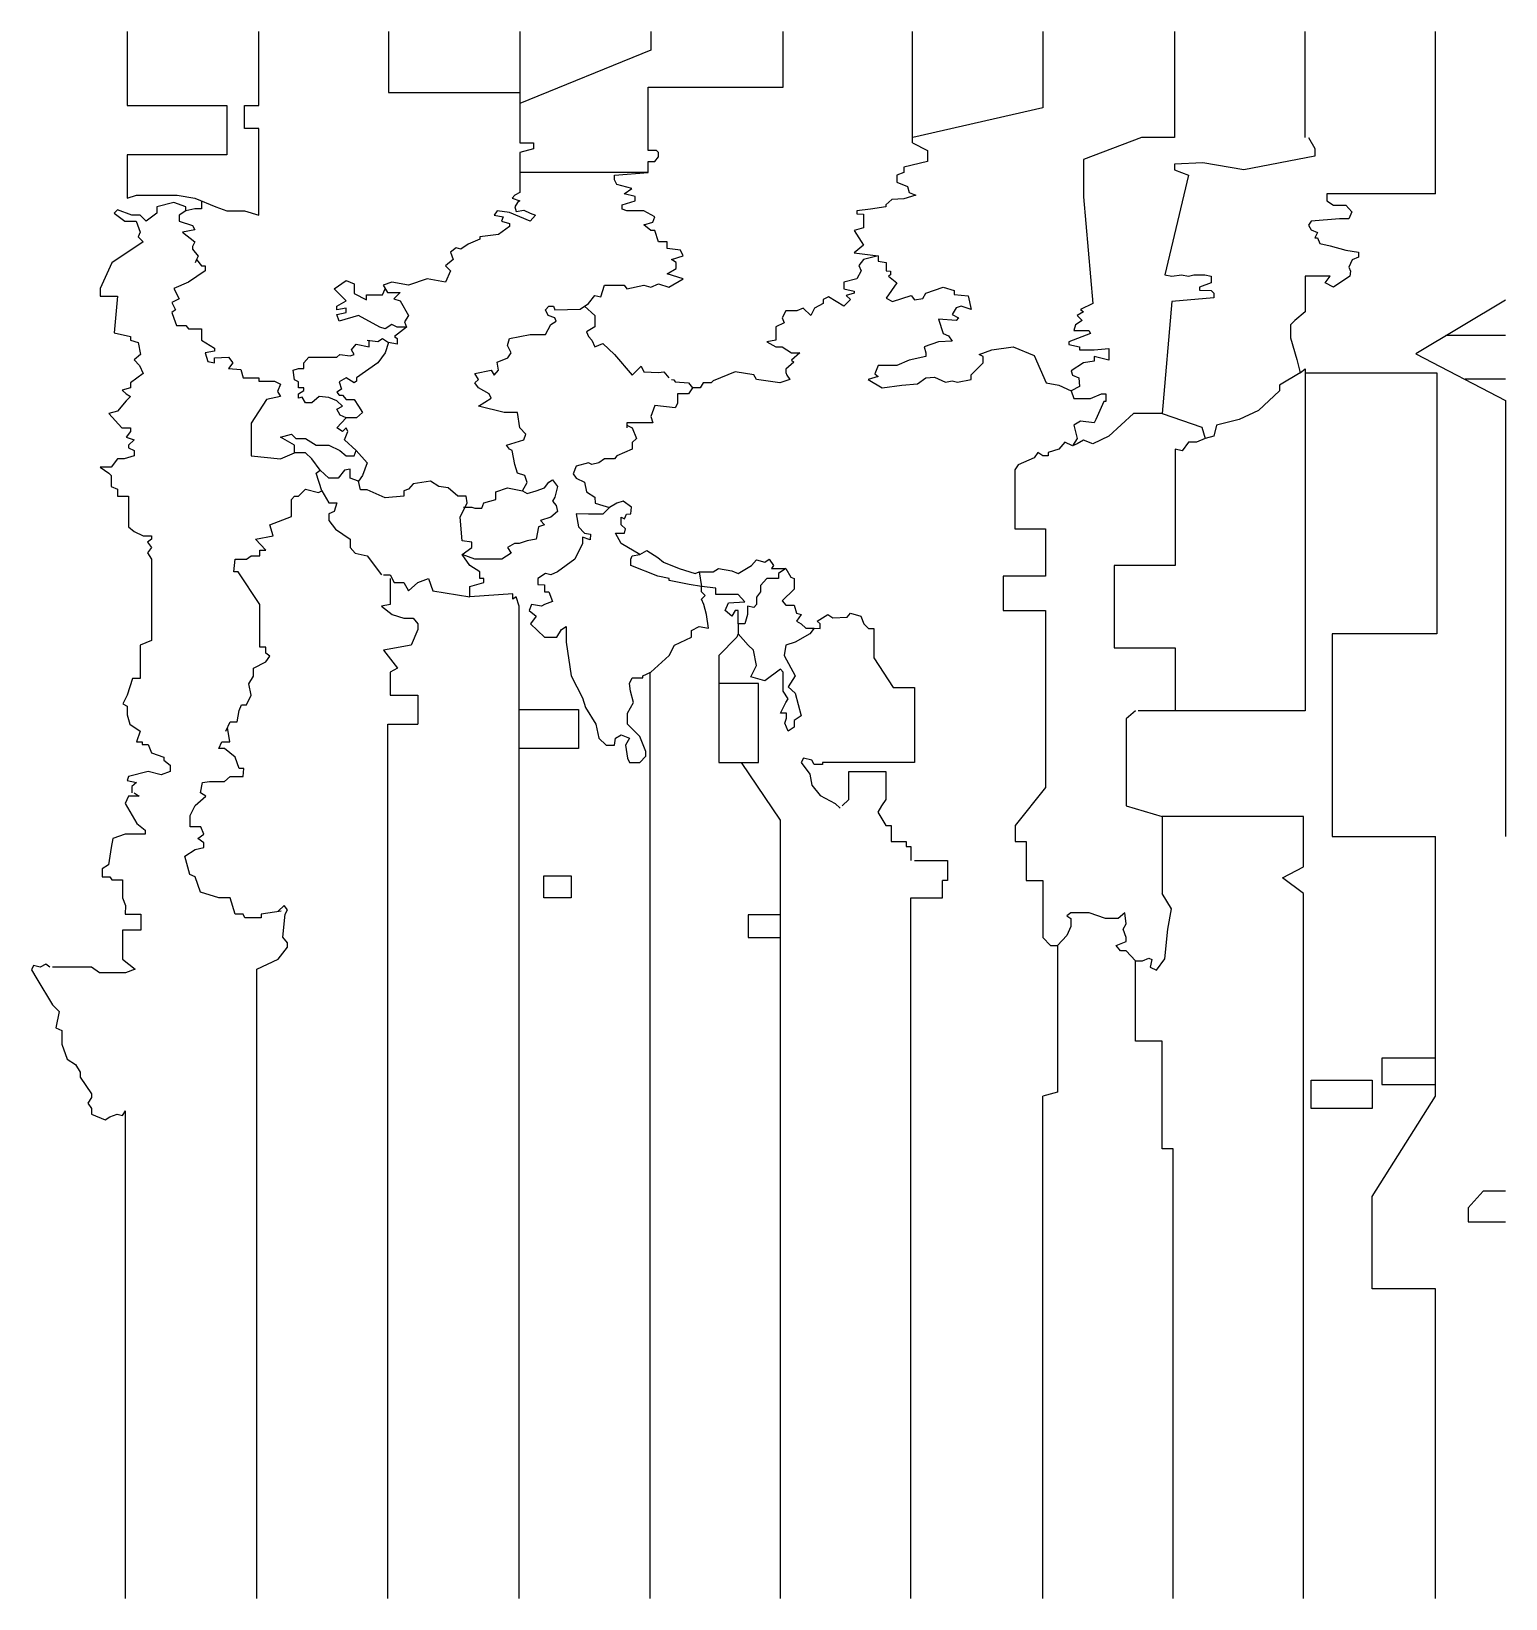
# Model space of a CAD drawing. Header units: metres. Extents: x 0 to 14290, y 0 to 7122.
# Drawn here: x 7592 to 14290, y 0 to 7122 of the extents above; entities that cross this region are included whole.
import ezdxf

# ---------------------------------------------------------------- set-up
doc = ezdxf.new("R2010")
doc.units = ezdxf.units.M

msp = doc.modelspace()

# ---------------------------------------------------------------- linework, layer by layer
at = {"layer": 'BLOCK_2'}
for p, q in [((8028, 7122), (8028, 6785)), ((8626, 6785), (8626, 7122)), ((9214, 7122), (9214, 6844)), ((9812, 7122), (9812, 6844)), ((10406, 7122), (10406, 7036)), ((11008, 6869), (11008, 7122)), ((11596, 6616), (11596, 7122)), ((12188, 7122), (12188, 6774)), ((12786, 7122), (12786, 6640)), ((13380, 6640), (13380, 7122)), ((13972, 6384), (13972, 7122)), ((10406, 7036), (9812, 6794)), ((9214, 6844), (9812, 6844)), ((9812, 6844), (9812, 6794)), ((10394.5, 6580), (10394.5, 6869)), ((10394.5, 6869), (11008, 6869)), ((8028, 6785), (8480, 6785)), ((8480, 6785), (8480, 6561.2)), ((8560, 6680.5), (8560, 6785)), ((8560, 6785), (8626, 6785)), ((9812, 6794), (9812, 6616)), ((12188, 6774), (11597, 6640)), ((8626, 6680.5), (8560, 6680.5)), ((8626, 6286), (8626, 6680.5)), ((12636, 6640), (12372, 6540)), ((12786, 6640), (12636, 6640)), ((13394, 6640), (13424, 6590)), ((8480, 6561.2), (8028, 6561.2)), ((8028, 6561.2), (8028, 6364)), ((9812, 6616), (9874, 6616)), ((9874, 6588), (9812, 6572)), ((9812, 6572), (9812, 6481)), ((9874, 6616), (9874, 6588)), ((10433, 6580), (10394.5, 6580)), ((10442, 6572), (10433, 6580)), ((10442, 6552), (10442, 6572)), ((11596, 6616), (11664, 6580)), ((11664, 6580), (11664, 6530)), ((13424, 6555), (13100, 6493.2)), ((13424, 6590), (13424, 6555)), ((10394.5, 6481), (10394.5, 6530)), ((10394.5, 6530), (10424, 6530)), ((10424, 6530), (10442, 6552)), ((11664, 6530), (11556, 6505.5)), ((11556, 6505.5), (11556, 6481)), ((12372, 6540), (12372, 6369.6)), ((12914, 6524.1), (12786, 6517.7)), ((12786, 6517.7), (12786, 6493.2)), ((12786, 6493.2), (12850, 6468)), ((13100, 6493.2), (12914, 6524.1)), ((10394.5, 6481), (9812, 6481)), ((9812, 6481), (9812, 6390)), ((10241, 6468), (10394.5, 6481)), ((10241, 6448), (10241, 6468)), ((10252, 6426), (10241, 6448)), ((10320, 6408), (10252, 6426)), ((11556, 6481), (11524, 6468)), ((11524, 6468), (11524, 6437)), ((11524, 6437), (11572, 6417)), ((11572, 6417), (11580, 6390)), ((12850, 6468), (12742, 6015.5)), ((8028, 6364), (8070, 6378)), ((8070, 6378), (8254, 6378)), ((8240, 6344), (8162, 6324)), ((8294, 6324), (8240, 6344)), ((8254, 6378), (8334, 6364)), ((8334, 6364), (8430, 6324)), ((8364.5, 6351.3), (8364.5, 6315)), ((9788, 6378), (9776, 6364)), ((9776, 6364), (9812, 6351.3)), ((9812, 6390), (9788, 6378)), ((9800, 6344), (9788, 6324)), ((9812, 6351.3), (9800, 6344)), ((10276, 6334), (10336, 6351.3)), ((10286, 6384), (10320, 6408)), ((10336, 6371), (10286, 6384)), ((10336, 6351.3), (10336, 6371)), ((11502, 6357.6), (11474, 6334)), ((11556, 6361.1), (11502, 6357.6)), ((11610, 6378), (11556, 6361.1)), ((11580, 6390), (11610, 6378)), ((12372, 6369.6), (12414, 5885.5)), ((13972, 6384), (13478, 6384)), ((13478, 6384), (13478, 6352)), ((13478, 6352), (13508, 6332)), ((7984, 6310.5), (7968, 6296)), ((7968, 6296), (8016.5, 6260)), ((8049, 6286), (7984, 6310.5)), ((8086, 6286), (8049, 6286)), ((8114, 6260), (8086, 6286)), ((8162, 6296), (8114, 6260)), ((8162, 6324), (8162, 6296)), ((8294, 6306), (8264, 6286)), ((8264, 6286), (8264, 6260)), ((8294, 6306), (8294, 6324)), ((8334, 6315), (8294, 6306)), ((8364.5, 6315), (8334, 6315)), ((8430, 6324), (8480, 6306)), ((8480, 6306), (8560, 6306)), ((8560, 6306), (8626, 6286)), ((9708, 6306.6), (9694, 6286)), ((9694, 6286), (9736, 6279.1)), ((9764, 6298.2), (9708, 6306.6)), ((9736, 6279.1), (9728, 6260)), ((9858, 6260), (9764, 6298.2)), ((9788, 6324), (9794, 6303.2)), ((9794, 6303.2), (9830, 6310)), ((9830, 6310), (9858, 6296)), ((9858, 6296), (9882, 6286)), ((9882, 6286), (9858, 6260)), ((10276, 6313.6), (10276, 6334)), ((10298, 6306.6), (10276, 6313.6)), ((10374, 6306.6), (10298, 6306.6)), ((10424, 6279.1), (10374, 6306.6)), ((10415, 6254.7), (10424, 6279.1)), ((11404, 6313.6), (11342, 6306.6)), ((11342, 6306.6), (11342, 6292.9)), ((11342, 6292.9), (11373, 6291)), ((11373, 6291), (11373, 6229.6)), ((11474, 6324), (11404, 6313.6)), ((11474, 6334), (11474, 6324)), ((13536, 6270), (13406, 6260)), ((13508, 6332), (13564, 6332)), ((13578, 6270), (13536, 6270)), ((13564, 6332), (13592, 6302)), ((13592, 6302), (13578, 6270)), ((8016.5, 6260), (8067.5, 6260)), ((8067.5, 6260), (8086, 6210)), ((8086, 6210), (8076.8, 6188)), ((8264, 6260), (8324, 6239)), ((8334, 6220), (8279, 6210)), ((8279, 6210), (8334, 6166)), ((8324, 6239), (8334, 6220)), ((9715, 6199), (9630, 6188)), ((9764, 6235), (9715, 6199)), ((9728, 6260), (9764, 6249.5)), ((9764, 6249.5), (9764, 6235)), ((10374, 6242.2), (10415, 6254.7)), ((10406, 6217), (10374, 6242.2)), ((10424, 6217), (10406, 6217)), ((10442, 6166), (10424, 6217)), ((11373, 6229.6), (11330, 6217)), ((11330, 6217), (11373, 6150.5)), ((13406, 6260), (13394, 6241.7)), ((13394, 6241.7), (13406, 6220)), ((13406, 6220), (13436, 6208)), ((13436, 6208), (13424, 6184)), ((8100, 6166), (7958, 6070)), ((8076.8, 6188), (8100, 6166)), ((8334, 6166), (8324, 6144)), ((8324, 6144), (8324, 6132)), ((8324, 6132), (8349.3, 6100)), ((9522, 6138), (9496, 6118)), ((9544, 6132), (9522, 6138)), ((9576, 6155), (9544, 6132)), ((9630, 6177), (9576, 6155)), ((9630, 6188), (9630, 6177)), ((10480, 6166), (10442, 6166)), ((10480, 6135), (10480, 6166)), ((10542, 6128), (10480, 6135)), ((10554, 6101.5), (10542, 6128)), ((11373, 6150.5), (11330, 6114.8)), ((13424, 6184), (13436, 6184)), ((13436, 6184), (13446, 6158)), ((13446, 6158), (13493, 6148)), ((13493, 6148), (13564, 6127.5)), ((13564, 6127.5), (13622, 6118)), ((7958, 6070), (7904, 5954)), ((8343, 6085), (8336.6, 6070)), ((8349.3, 6100), (8343, 6085)), ((8343, 6085), (8364.5, 6057)), ((8364.5, 6057), (8382, 6057)), ((8382, 6057), (8382, 6033)), ((9509, 6085), (9474, 6057)), ((9474, 6057), (9496, 6033)), ((9496, 6118), (9509, 6085)), ((10500.5, 6085), (10554, 6101.5)), ((10521, 6071), (10500.5, 6085)), ((10521, 6045), (10521, 6071)), ((11330, 6114.8), (11439, 6101.5)), ((11373, 6085), (11351.5, 6058)), ((11351.5, 6058), (11362.3, 6033)), ((11439, 6101.5), (11373, 6085)), ((11439, 6101.5), (11439, 6078)), ((11439, 6078), (11476, 6071)), ((11476, 6071), (11476, 6033)), ((13593, 6084), (13578, 6050)), ((13622, 6096), (13593, 6084)), ((13622, 6118), (13622, 6096)), ((8382, 6033), (8306.5, 5982)), ((8968, 5952), (9022, 5990)), ((9022, 5990), (9058, 5975)), ((9390, 5998), (9306, 5968)), ((9474, 5982), (9390, 5998)), ((9496, 6033), (9474, 5982)), ((10480, 6020), (10521, 6045)), ((10554, 5998), (10480, 6020)), ((10488, 5960.2), (10554, 5998)), ((11342, 5998), (11284, 5982)), ((11362.3, 6033), (11342, 5998)), ((11476, 6033), (11496, 6032.5)), ((11496, 6015.5), (11486, 6009)), ((11486, 6009), (11524, 5979.1)), ((11496, 6032.5), (11496, 6015.5)), ((12742, 6015.5), (12774, 6009)), ((12774, 6009), (12818, 6015.5)), ((12818, 6015.5), (12850, 6009)), ((12850, 6009), (12874, 6015.5)), ((12874, 6015.5), (12924, 6015.5)), ((12924, 6015.5), (12952, 6009)), ((12952, 6009), (12952, 5979.1)), ((13493, 6009), (13380, 6009)), ((13380, 6009), (13380, 5847.8)), ((13469.5, 5979.1), (13493, 6009)), ((13581.8, 6009), (13508, 5960.2)), ((13578, 6050), (13585.5, 6032)), ((13585.5, 6032), (13581.8, 6009)), ((7904, 5954), (7904, 5918)), ((7904, 5918), (7984, 5918)), ((7984, 5918), (7968, 5752)), ((8306.5, 5982), (8240, 5954)), ((8240, 5954), (8264, 5906)), ((9022, 5898), (8968, 5952)), ((9058, 5975), (9058, 5930)), ((9058, 5930), (9114, 5902)), ((9114, 5902), (9114, 5925)), ((9114, 5925), (9188, 5925)), ((9188, 5925), (9200, 5952)), ((9230, 5982), (9190, 5968)), ((9190, 5968), (9210, 5936)), ((9210, 5936), (9268, 5936)), ((9306, 5968), (9230, 5982)), ((9268, 5936), (9239, 5906)), ((10124, 5885.5), (10152, 5921)), ((10152, 5921), (10180, 5916)), ((10180, 5916), (10196, 5968)), ((10196, 5968), (10286, 5968)), ((10286, 5968), (10298, 5952.5)), ((10298, 5952.5), (10374, 5968)), ((10374, 5968), (10406, 5960.2)), ((10406, 5960.2), (10442, 5975)), ((10442, 5975), (10488, 5960.2)), ((11214, 5916), (11190, 5903.2)), ((11284, 5873), (11214, 5916)), ((11284, 5982), (11284, 5952.5)), ((11284, 5952.5), (11330, 5942)), ((11330, 5932), (11294, 5921)), ((11294, 5921), (11313, 5903.2)), ((11330, 5942), (11330, 5932)), ((11524, 5979.1), (11476, 5909.6)), ((11505, 5894.4), (11590, 5921)), ((11590, 5921), (11604, 5902)), ((11642, 5907.7), (11656, 5932)), ((11656, 5932), (11734, 5960.2)), ((11734, 5960.2), (11784, 5944.4)), ((11784, 5944.4), (11784, 5926.5)), ((11784, 5926.5), (11848, 5919.8)), ((11848, 5919.8), (11862, 5858.2)), ((12964, 5911.5), (12774, 5894.4)), ((12952, 5979.1), (12899, 5960.2)), ((12899, 5960.2), (12899, 5946.1)), ((12899, 5946.1), (12952, 5944.4)), ((12952, 5944.4), (12964, 5932)), ((12964, 5932), (12964, 5911.5)), ((13508, 5960.2), (13469.5, 5979.1)), ((8264, 5906), (8230, 5890)), ((8230, 5890), (8247, 5856)), ((8247, 5856), (8230, 5844)), ((8230, 5844), (8240, 5818)), ((8980, 5873), (9022, 5898)), ((8980, 5856), (8980, 5873)), ((9022, 5864.5), (8980, 5856)), ((8980, 5835), (9022, 5844)), ((9022, 5844), (9022, 5864.5)), ((9239, 5906), (9268, 5898)), ((9268, 5898), (9306, 5831)), ((9928.3, 5856), (9943, 5873)), ((9939.9, 5831), (9928.3, 5856)), ((9943, 5873), (9964, 5873)), ((9964, 5873), (9971, 5856)), ((9971, 5856), (10086, 5860.2)), ((10086, 5860.2), (10124, 5885.5)), ((10105.2, 5873), (10152, 5831)), ((11020, 5852), (11003.5, 5819.7)), ((11070, 5852), (11020, 5852)), ((11098, 5864.5), (11070, 5852)), ((11134, 5831), (11098, 5864.5)), ((11150, 5864.5), (11134, 5831)), ((11190, 5885.5), (11150, 5864.5)), ((11190, 5903.2), (11190, 5885.5)), ((11313, 5903.2), (11284, 5873)), ((11476, 5909.6), (11505, 5894.4)), ((11604, 5902), (11642, 5907.7)), ((11794, 5865.6), (11776, 5835.8)), ((11816, 5873), (11794, 5865.6)), ((11862, 5858.2), (11816, 5873)), ((12372, 5847.8), (12343.5, 5831)), ((12414, 5885.5), (12359, 5858.2)), ((12359, 5858.2), (12372, 5847.8)), ((12774, 5894.4), (12730, 5386)), ((13380, 5847.8), (13332, 5808.4)), ((14290.2, 5900.4), (13882, 5656)), ((8240, 5818), (8252, 5786)), ((8252, 5786), (8294, 5786)), ((8294, 5786), (8306.5, 5769.5)), ((8306.5, 5769.5), (8364.5, 5769.5)), ((8364.5, 5769.5), (8364.5, 5718)), ((8990, 5804.4), (8980, 5835)), ((9078, 5831), (8990, 5804.4)), ((9176, 5777.7), (9078, 5831)), ((9200, 5769.5), (9176, 5777.7)), ((9230, 5789.9), (9200, 5769.5)), ((9253.5, 5777.7), (9230, 5789.9)), ((9296.5, 5777.7), (9241.8, 5735)), ((9296.5, 5777.7), (9253.5, 5777.7)), ((9306, 5831), (9287, 5802)), ((9287, 5802), (9296.5, 5777.7)), ((9928.3, 5743.7), (9951.5, 5789.9)), ((9971, 5819.7), (9939.9, 5831)), ((9951.5, 5789.9), (9976.5, 5804.4)), ((9976.5, 5804.4), (9971, 5819.7)), ((10152, 5779.7), (10114, 5756.4)), ((10152, 5831), (10152, 5779.7)), ((11011.8, 5797.1), (10974, 5779.7)), ((10974, 5779.7), (10974, 5718)), ((11003.5, 5819.7), (11011.8, 5797.1)), ((11794, 5808.4), (11714, 5814)), ((11714, 5814), (11734, 5748.8)), ((11776, 5835.8), (11805, 5819.7)), ((11805, 5819.7), (11794, 5808.4)), ((12335.8, 5788.4), (12328, 5762)), ((12365.5, 5808.4), (12335.8, 5788.4)), ((12343.5, 5831), (12365.5, 5808.4)), ((13332, 5808.4), (13312, 5788.4)), ((13312, 5788.4), (13312, 5729.6)), ((7968, 5752), (8042, 5735)), ((8042, 5735), (8042, 5718)), ((8042, 5718), (8076.8, 5708)), ((8076.8, 5708), (8088.4, 5653)), ((8364.5, 5718), (8424, 5683)), ((9046, 5675.5), (9068, 5700.5)), ((9068, 5700.5), (9127, 5688)), ((9118, 5718), (9166, 5713)), ((9127, 5688), (9127, 5718)), ((9166, 5713), (9188, 5726.5)), ((9188, 5726.5), (9215, 5708)), ((9215, 5708), (9200, 5661.5)), ((9253.5, 5700.5), (9215, 5708)), ((9241.8, 5735), (9253.5, 5726.5)), ((9253.5, 5726.5), (9253.5, 5700.5)), ((9756, 5694.2), (9764.3, 5726.5)), ((9764.3, 5726.5), (9858, 5743.7)), ((9858, 5743.7), (9928.3, 5743.7)), ((10114, 5756.4), (10124, 5735)), ((10124, 5735), (10138, 5718)), ((10138, 5718), (10152, 5688)), ((10152, 5688), (10188, 5704.2)), ((10188, 5704.2), (10241, 5653)), ((10974, 5718), (10934, 5710.4)), ((10934, 5710.4), (10974, 5688)), ((11714, 5710.4), (11649, 5688)), ((11776, 5714.2), (11714, 5710.4)), ((11734, 5748.8), (11759, 5738)), ((11759, 5738), (11776, 5714.2)), ((12404, 5748.8), (12305, 5710.4)), ((12305, 5710.4), (12305, 5699.2)), ((12305, 5699.2), (12354.5, 5688)), ((12328, 5762), (12397, 5762)), ((12397, 5762), (12404, 5748.8)), ((13312, 5729.6), (13342, 5630.3)), ((14290.2, 5740), (14019.1, 5740)), ((8088.4, 5653), (8059.4, 5628.8)), ((8059.4, 5628.8), (8082.6, 5603.4)), ((8424, 5668), (8382, 5661.5)), ((8382, 5661.5), (8394.3, 5621)), ((8424, 5683), (8424, 5668)), ((8424, 5638), (8488, 5641.2)), ((8424, 5616.4), (8424, 5638)), ((8488, 5641.2), (8508, 5616.4)), ((8830, 5616.1), (8852.5, 5641.2)), ((8852.5, 5641.2), (8980, 5641.2)), ((8980, 5641.2), (8993, 5653)), ((8993, 5653), (9040, 5647.1)), ((9040, 5647.1), (9058, 5653)), ((9058, 5653), (9046, 5675.5)), ((9200, 5661.5), (9166, 5616.1)), ((9708, 5618.7), (9757, 5638)), ((9771.5, 5661.5), (9756, 5694.2)), ((9757, 5638), (9771.5, 5661.5)), ((10241, 5653), (10322, 5560.3)), ((10974, 5688), (11003.5, 5688)), ((11003.5, 5688), (11045, 5661.5)), ((11045, 5661.5), (11084, 5661.5)), ((11084, 5661.5), (11045, 5628.3)), ((11045, 5628.3), (11056, 5618.7)), ((11580, 5628.3), (11524, 5603.1)), ((11656, 5644.9), (11580, 5628.3)), ((11649, 5688), (11656, 5661.5)), ((11656, 5661.5), (11656, 5644.9)), ((11898, 5653.2), (11956, 5674.7)), ((11916, 5644.9), (11898, 5653.2)), ((11916, 5615.7), (11916, 5644.9)), ((11956, 5674.7), (12052, 5688)), ((12052, 5688), (12148, 5649.1)), ((12148, 5649.1), (12202, 5525.5)), ((12354.5, 5688), (12354.5, 5674.7)), ((12354.5, 5674.7), (12420, 5674.7)), ((12420, 5674.7), (12488, 5681.4)), ((12488, 5628.3), (12420, 5644.9)), ((12420, 5644.9), (12420, 5623.5)), ((12488, 5681.4), (12488, 5628.3)), ((13342, 5630.3), (13356, 5569.7)), ((13882, 5656), (14290.2, 5443.8)), ((8100, 5567), (8042, 5525.5)), ((8082.6, 5603.4), (8100, 5567)), ((8394.3, 5621), (8424, 5616.4)), ((8508, 5616.4), (8488, 5590.4)), ((8488, 5590.4), (8544, 5586)), ((8544, 5586), (8554, 5548)), ((8781, 5582.1), (8806, 5590.4)), ((8788, 5538.6), (8781, 5582.1)), ((8806, 5590.4), (8830, 5590.4)), ((8830, 5590.4), (8830, 5616.1)), ((9166, 5616.1), (9070, 5548)), ((9607, 5567), (9681.3, 5582.1)), ((9623, 5540.5), (9607, 5567)), ((9681.3, 5582.1), (9694, 5560.3)), ((9694, 5560.3), (9715, 5582.1)), ((9715, 5582.1), (9708, 5618.7)), ((10322, 5560.3), (10362, 5600.4)), ((10362, 5600.4), (10374, 5574.5)), ((10374, 5574.5), (10442, 5571.2)), ((10442, 5571.2), (10465, 5574.5)), ((10465, 5574.5), (10488, 5548)), ((10789, 5574.5), (10690, 5533.9)), ((10875, 5561.3), (10789, 5574.5)), ((10886, 5540.5), (10875, 5561.3)), ((11056, 5618.7), (11020, 5587.4)), ((11020, 5587.4), (11020, 5571.2)), ((11020, 5571.2), (11024.3, 5560.3)), ((11024.3, 5560.3), (11038, 5539.6)), ((11439, 5603.1), (11424, 5565.8)), ((11424, 5565.8), (11439, 5554.2)), ((11524, 5603.1), (11439, 5603.1)), ((11862, 5561.3), (11916, 5615.7)), ((11862, 5540.5), (11862, 5561.3)), ((12372, 5615.7), (12316, 5579.3)), ((12316, 5579.3), (12322, 5560)), ((12322, 5560), (12350.6, 5548)), ((12420, 5623.5), (12372, 5615.7)), ((13356, 5569.7), (13262, 5513.8)), ((13356, 5569.7), (13380, 5588.5)), ((13380, 5588.5), (13380, 5569.7)), ((13380, 5569.7), (13978, 5569.7)), ((13380, 5569.7), (13380, 4034)), ((13978, 5569.7), (13978, 4384)), ((8042, 5502), (8005, 5491)), ((8005, 5491), (8023.5, 5474.2)), ((8042, 5525.5), (8042, 5502)), ((8554, 5548), (8626, 5548)), ((8626, 5548), (8626, 5533)), ((8626, 5533), (8696, 5533)), ((8696, 5533), (8724, 5518)), ((8724, 5518), (8710, 5486)), ((8710, 5486), (8724, 5462.4)), ((8806, 5529.3), (8788, 5538.6)), ((8806, 5502), (8806, 5529.3)), ((8830, 5502), (8806, 5502)), ((8806, 5475.4), (8830, 5489.5)), ((8830, 5489.5), (8830, 5502)), ((9001, 5496.5), (8980, 5482.6)), ((9022, 5548), (8990, 5529.3)), ((8990, 5529.3), (9001, 5496.5)), ((9058, 5525.5), (9022, 5548)), ((9070, 5533), (9058, 5525.5)), ((9070, 5548), (9070, 5533)), ((9607, 5525.5), (9623, 5540.5)), ((9623, 5502), (9607, 5525.5)), ((9672.5, 5475.4), (9623, 5502)), ((10500.5, 5540.5), (10510.8, 5538.6)), ((10510.8, 5538.6), (10517, 5529.3)), ((10517, 5529.3), (10578, 5525.5)), ((10578, 5525.5), (10596, 5502)), ((10596, 5502), (10578, 5475.4)), ((10631, 5502), (10596, 5502)), ((10644, 5525.5), (10631, 5502)), ((10680, 5525.5), (10644, 5525.5)), ((10690, 5533.9), (10680, 5525.5)), ((10992.9, 5525.5), (10886, 5540.5)), ((11038, 5539.6), (10992.9, 5525.5)), ((11439, 5554.2), (11394, 5539.6)), ((11394, 5539.6), (11457.5, 5502)), ((11457.5, 5502), (11547.5, 5513.8)), ((11547.5, 5513.8), (11618, 5520.8)), ((11618, 5520.8), (11656, 5548)), ((11656, 5548), (11695, 5550)), ((11695, 5550), (11745, 5527.4)), ((11745, 5527.4), (11776, 5534.4)), ((11776, 5534.4), (11799.5, 5527.4)), ((11799.5, 5527.4), (11862, 5540.5)), ((12202, 5525.5), (12260, 5513.8)), ((12260, 5513.8), (12316, 5488.7)), ((12354.5, 5507.9), (12316, 5488.7)), ((12316, 5488.7), (12328, 5453)), ((12350.6, 5548), (12354.5, 5507.9)), ((13262, 5488.7), (13168, 5398.9)), ((13262, 5513.8), (13262, 5488.7)), ((14290.2, 5541.7), (14106, 5541.7)), ((8023.5, 5442.4), (7984, 5395.4)), ((8023.5, 5474.2), (8042, 5462.4)), ((8042, 5462.4), (8023.5, 5442.4)), ((8661, 5448.8), (8590, 5342)), ((8724, 5462.4), (8661, 5448.8)), ((8806, 5455.6), (8806, 5475.4)), ((8822, 5460.4), (8806, 5455.6)), ((8838, 5433.8), (8822, 5460.4)), ((8867, 5433.8), (8838, 5433.8)), ((8899, 5462.4), (8867, 5433.8)), ((8944, 5458.5), (8899, 5462.4)), ((8980, 5442.4), (8944, 5458.5)), ((8980, 5482.6), (8990, 5468.3)), ((9006, 5418.9), (8980, 5442.4)), ((8980, 5404.5), (9006, 5418.9)), ((8990, 5468.3), (9006, 5468.3)), ((9006, 5468.3), (9022, 5448.8)), ((9022, 5448.8), (9058, 5448.8)), ((9058, 5448.8), (9078, 5418.9)), ((9078, 5418.9), (9096, 5390.2)), ((9623, 5418.9), (9681.3, 5455.6)), ((9739.5, 5390.2), (9623, 5418.9)), ((9681.3, 5455.6), (9672.5, 5475.4)), ((10424, 5421.2), (10406, 5372)), ((10517, 5411.7), (10424, 5421.2)), ((10527.3, 5430.6), (10517, 5411.7)), ((10578, 5475.4), (10527.3, 5475.4)), ((10527.3, 5475.4), (10527.3, 5430.6)), ((12328, 5453), (12390, 5453)), ((12390, 5453), (12404, 5453)), ((12404, 5453), (12454, 5475.4)), ((12464, 5440), (12429, 5357.8)), ((12454, 5475.4), (12474, 5475.4)), ((12474, 5440), (12464, 5440)), ((12474, 5475.4), (12474, 5440)), ((14290.2, 5443.8), (14290.2, 3464)), ((7984, 5395.4), (7944, 5385)), ((7944, 5385), (8003.8, 5321)), ((8590, 5342), (8590, 5193)), ((8995.5, 5378.1), (8980, 5404.5)), ((8980, 5321), (9022, 5366)), ((9022, 5366), (8995.5, 5378.1)), ((9070, 5366), (9022, 5366)), ((9096, 5390.2), (9070, 5366)), ((9800, 5390.2), (9739.5, 5390.2)), ((9812, 5321), (9800, 5390.2)), ((10362, 5343.5), (10298, 5343.5)), ((10298, 5343.5), (10298, 5332.2)), ((10415, 5343.5), (10362, 5343.5)), ((10406, 5372), (10415, 5343.5)), ((12359, 5350.6), (12328, 5332.2)), ((12420, 5343.5), (12359, 5350.6)), ((12429, 5357.8), (12420, 5343.5)), ((12600, 5386), (12488, 5282)), ((12730, 5386), (12600, 5386)), ((12730, 5386), (12910, 5324)), ((13080, 5357.8), (12976, 5332.2)), ((13168, 5398.9), (13080, 5357.8)), ((8003.8, 5321), (8042, 5321)), ((8042, 5304), (8023.5, 5278)), ((8023.5, 5278), (8059.4, 5266)), ((8042, 5321), (8042, 5304)), ((8724, 5278), (8774, 5291)), ((8788, 5242), (8724, 5278)), ((8774, 5291), (8793.5, 5272)), ((8793.5, 5272), (8838, 5272)), ((8838, 5272), (8886, 5242)), ((9006, 5304), (8980, 5321)), ((9022, 5321), (9006, 5304)), ((9014, 5266), (9030, 5304)), ((9030, 5304), (9022, 5321)), ((9839, 5291), (9812, 5321)), ((9830, 5266), (9839, 5291)), ((10298, 5332.2), (10322, 5321)), ((10298, 5332.2), (10298, 5321)), ((10322, 5321), (10342, 5272)), ((10342, 5272), (10322, 5254)), ((12343.5, 5272), (12322, 5239)), ((12328, 5332.2), (12343.5, 5272)), ((12488, 5282), (12414, 5247.2)), ((12925.5, 5272), (12886, 5255.9)), ((12910, 5324), (12925.5, 5272)), ((12964, 5282), (12925.5, 5272)), ((12976, 5332.2), (12964, 5282)), ((8059.4, 5266), (8032.8, 5242)), ((8032.8, 5242), (8032.8, 5230)), ((8032.8, 5230), (8059.4, 5218)), ((8059.4, 5218), (8059.4, 5193)), ((8724, 5180), (8788, 5206)), ((8788, 5206), (8788, 5242)), ((8838, 5206), (8788, 5206)), ((8867, 5180), (8838, 5206)), ((8886, 5242), (8944, 5242)), ((8944, 5242), (8993, 5218)), ((8993, 5218), (9022, 5193)), ((9068, 5218), (9014, 5266)), ((9058, 5193), (9068, 5218)), ((9068, 5218), (9118, 5161)), ((9750.3, 5242), (9830, 5266)), ((9763.8, 5224), (9750.3, 5242)), ((9776, 5218), (9763.8, 5224)), ((9788, 5154), (9776, 5218)), ((10322, 5224), (10252, 5193)), ((10322, 5254), (10322, 5224)), ((12164, 5208.5), (12148, 5184)), ((12188, 5193), (12164, 5208.5)), ((12260, 5224), (12212, 5208.5)), ((12212, 5208.5), (12212, 5193)), ((12288, 5255.5), (12260, 5224)), ((12322, 5239), (12288, 5255.5)), ((12344, 5247.2), (12322, 5239)), ((12372, 5264.6), (12344, 5247.2)), ((12414, 5247.2), (12372, 5264.6)), ((12820, 5216.2), (12788, 5224)), ((12788, 5224), (12788, 4694)), ((12850, 5255.5), (12820, 5216.2)), ((12886, 5255.9), (12850, 5255.5)), ((7954, 5142), (7904, 5142)), ((7904, 5142), (7944, 5114)), ((7984, 5180), (7954, 5142)), ((8014.3, 5180), (7984, 5180)), ((8059.4, 5193), (8014.3, 5180)), ((8590, 5193), (8724, 5180)), ((8904, 5128), (8867, 5180)), ((8886, 5114), (8904, 5128)), ((8944, 5091), (8904, 5128)), ((9014, 5128), (8986.5, 5091)), ((9041, 5132.5), (9014, 5128)), ((9022, 5193), (9058, 5193)), ((9040, 5091), (9041, 5132.5)), ((9118, 5161), (9096, 5104)), ((9800, 5114), (9788, 5154)), ((10068, 5146), (10054, 5111.7)), ((10124, 5161), (10068, 5146)), ((10138, 5154), (10124, 5161)), ((10170, 5161), (10138, 5154)), ((10196, 5180), (10170, 5161)), ((10241, 5180), (10196, 5180)), ((10252, 5193), (10241, 5180)), ((12076, 5152), (12060, 5130)), ((12060, 5130), (12060, 4861)), ((12148, 5184), (12076, 5152)), ((12212, 5193), (12188, 5193)), ((7944, 5114), (7954, 5104)), ((7954, 5104), (7954, 5078)), ((7954, 5078), (7954, 5053)), ((8912, 5034), (8886, 5114)), ((8986.5, 5091), (8944, 5091)), ((9078, 5078), (9040, 5091)), ((9096, 5104), (9078, 5078)), ((9087, 5038), (9078, 5078)), ((9327, 5065.5), (9306, 5042)), ((9406, 5078), (9327, 5065.5)), ((9444, 5053), (9406, 5078)), ((9834, 5104), (9800, 5114)), ((9824, 5034), (9844, 5071.7)), ((9844, 5071.7), (9834, 5104)), ((9924, 5047.5), (9943, 5074)), ((9943, 5074), (9960, 5084.5)), ((9960, 5084.5), (9982, 5053.7)), ((10054, 5111.7), (10068, 5091)), ((10068, 5091), (10105.2, 5074)), ((10105.2, 5074), (10114, 5030)), ((7954, 5053), (7984, 5042)), ((7984, 5042), (7984, 5010)), ((7984, 5010), (8022.9, 5010)), ((8022.9, 5010), (8032.8, 5010)), ((8032.8, 5010), (8032.8, 4870)), ((8774, 4994), (8788, 5010)), ((8774, 4918), (8774, 4994)), ((8788, 5010), (8806, 5010)), ((8806, 5010), (8838, 5042)), ((8838, 5042), (8896, 5026)), ((8896, 5026), (8912, 5034)), ((8912, 5034), (8944, 4980)), ((9118, 5038), (9087, 5038)), ((9200, 5002), (9118, 5038)), ((9284, 5010), (9200, 5002)), ((9306, 5042), (9284, 5034)), ((9284, 5034), (9284, 5010)), ((9486, 5047.5), (9444, 5053)), ((9530, 5010), (9486, 5047.5)), ((9567, 5010), (9530, 5010)), ((9572, 4980), (9567, 5010)), ((9648, 4980), (9702, 4995)), ((9702, 5028.8), (9756, 5047.5)), ((9702, 4995), (9702, 5028.8)), ((9756, 5047.5), (9824, 5034)), ((9824, 5034), (9844, 5022)), ((9844, 5022), (9886, 5034)), ((9886, 5034), (9924, 5047.5)), ((9971, 5006), (9960, 4987.5)), ((9960, 4987.5), (9976.5, 4968)), ((9982, 5053.7), (9971, 5006)), ((10114, 5030), (10152, 5006)), ((10152, 5006), (10154, 4977.8)), ((10281.5, 4987.5), (10252, 4977.8)), ((10318.8, 4960), (10281.5, 4987.5)), ((8676, 4880), (8774, 4918)), ((8944, 4980), (8980, 4980)), ((8968.5, 4940), (8944, 4930)), ((8944, 4930), (8944, 4899)), ((8980, 4980), (8968.5, 4940)), ((9540, 4914.5), (9572, 4980)), ((9550, 4807.5), (9540, 4914.5)), ((9556, 4960), (9594, 4960)), ((9594, 4960), (9607, 4956)), ((9607, 4956), (9639, 4956)), ((9639, 4956), (9648, 4980)), ((9951.5, 4914.5), (9905, 4899)), ((9982, 4940), (9951.5, 4914.5)), ((9976.5, 4968), (9982, 4940)), ((10124, 4927.3), (10068, 4930)), ((10068, 4930), (10078, 4870)), ((10188, 4927.3), (10124, 4927.3)), ((10154, 4977.8), (10188, 4968)), ((10188, 4968), (10218.5, 4958)), ((10218.5, 4958), (10188, 4927.3)), ((10252, 4977.8), (10218.5, 4958)), ((10272, 4879.5), (10272, 4914.5)), ((10272, 4914.5), (10287, 4906.7)), ((10287, 4906.7), (10295.8, 4927.3)), ((10295.8, 4927.3), (10315.7, 4930)), ((10315.7, 4930), (10318.8, 4960)), ((8032.8, 4870), (8059.4, 4850)), ((8059.4, 4850), (8100, 4830)), ((8690, 4830), (8676, 4880)), ((8944, 4899), (8974.3, 4860)), ((8974.3, 4860), (9040, 4814)), ((9896, 4870), (9886, 4814)), ((9924, 4879.5), (9896, 4870)), ((9905, 4899), (9924, 4879.5)), ((10078, 4870), (10105, 4842)), ((10291, 4861), (10272, 4879.5)), ((10287, 4842), (10291, 4861)), ((12060, 4861), (12200, 4861)), ((12200, 4861), (12200, 4647)), ((8100, 4830), (8138, 4830)), ((8138, 4814), (8119, 4801)), ((8119, 4801), (8138, 4776)), ((8138, 4776), (8119, 4752)), ((8138, 4830), (8138, 4814)), ((8609.8, 4814), (8690, 4830)), ((8657, 4764), (8609.8, 4814)), ((9040, 4814), (9040, 4776)), ((9040, 4776), (9063, 4751)), ((9594, 4801), (9550, 4807.5)), ((9550, 4744.5), (9594, 4776)), ((9594, 4776), (9594, 4801)), ((9787, 4795), (9756, 4776)), ((9756, 4776), (9771.5, 4751)), ((9808, 4795), (9787, 4795)), ((9844, 4807.5), (9808, 4795)), ((9886, 4814), (9844, 4807.5)), ((10096, 4795), (10061, 4724)), ((10131, 4810.7), (10096, 4823.9)), ((10096, 4823.9), (10096, 4795)), ((10105, 4842), (10133, 4837)), ((10133, 4837), (10131, 4810.7)), ((10272, 4795), (10246.5, 4842)), ((10246.5, 4842), (10287, 4842)), ((10356, 4744.5), (10272, 4795)), ((8119, 4752), (8138, 4724)), ((8138, 4724), (8138, 4354)), ((8511.5, 4666), (8518, 4724)), ((8518, 4724), (8570, 4724)), ((8570, 4724), (8590, 4738)), ((8590, 4738), (8629.5, 4738)), ((8629.5, 4738), (8629.5, 4764)), ((8629.5, 4764), (8657, 4764)), ((9063, 4751), (9118, 4738)), ((9118, 4738), (9183, 4652)), ((9584, 4695), (9550, 4744.5)), ((9607, 4724), (9550, 4744.5)), ((9729, 4724), (9607, 4724)), ((9771.5, 4751), (9729, 4724)), ((10061, 4724), (9982, 4666)), ((10315.7, 4724), (10322, 4738)), ((10315.7, 4695), (10315.7, 4724)), ((10322, 4738), (10356, 4744.5)), ((10356, 4744.5), (10388, 4763.5)), ((10388, 4763.5), (10438, 4731)), ((10438, 4731), (10464, 4709.5)), ((10464, 4709.5), (10535, 4680.5)), ((10864, 4695), (10886, 4719.8)), ((10886, 4719.8), (10924, 4709.5)), ((10924, 4709.5), (10944, 4724)), ((10944, 4724), (10964, 4695)), ((8531.5, 4666), (8511.5, 4666)), ((8629.5, 4518), (8531.5, 4666)), ((9192, 4652), (9222, 4652)), ((9222, 4652), (9240, 4618)), ((9222, 4635), (9222, 4518)), ((9348, 4618), (9396, 4635)), ((9396, 4635), (9416, 4580)), ((9630, 4666), (9584, 4695)), ((9630, 4635), (9630, 4666)), ((9648, 4635), (9630, 4635)), ((9648, 4618), (9648, 4635)), ((9928.3, 4659), (9893.1, 4635)), ((9893.1, 4635), (9893.1, 4608.5)), ((9951.5, 4652), (9928.3, 4659)), ((9982, 4666), (9951.5, 4652)), ((10438, 4647), (10315.7, 4695)), ((10490, 4635), (10438, 4647)), ((10490, 4626.5), (10490, 4635)), ((10535, 4680.5), (10608, 4659)), ((10608, 4659), (10626, 4666)), ((10626, 4666), (10636, 4599)), ((10626, 4666), (10690, 4666)), ((10690, 4666), (10714, 4680.5)), ((10714, 4680.5), (10774, 4669.8)), ((10774, 4669.8), (10804, 4659)), ((10804, 4659), (10864, 4695)), ((10934, 4635), (10905, 4603.7)), ((10987, 4635), (10934, 4635)), ((10964, 4695), (10954, 4680.5)), ((10954, 4680.5), (11020, 4680.5)), ((11020, 4680.5), (10987, 4659)), ((10987, 4659), (10987, 4635)), ((11020, 4680.5), (11042, 4641)), ((11042, 4641), (11058, 4635)), ((11058, 4635), (11058, 4587.2)), ((12200, 4647), (12008, 4647)), ((12008, 4647), (12008, 4491)), ((12788, 4694), (12512, 4694)), ((12512, 4694), (12512, 4320)), ((9240, 4618), (9284, 4618)), ((9284, 4618), (9306, 4580)), ((9306, 4580), (9348, 4618)), ((9416, 4580), (9584, 4552)), ((9584, 4599), (9648, 4618)), ((9584, 4552), (9584, 4599)), ((9780, 4566), (9584, 4552)), ((9780, 4542), (9780, 4566)), ((9893.1, 4608.5), (9924, 4607.5)), ((9924, 4607.5), (9924, 4575.5)), ((9924, 4575.5), (9943, 4575.5)), ((9943, 4575.5), (9960, 4531)), ((10580, 4608.5), (10490, 4626.5)), ((10636, 4599), (10580, 4608.5)), ((10636, 4575.5), (10636, 4599)), ((10702, 4591.5), (10636, 4599)), ((10653.5, 4559), (10636, 4575.5)), ((10636, 4542), (10653.5, 4559)), ((10702, 4563), (10702, 4591.5)), ((10804, 4563), (10702, 4563)), ((10834, 4530), (10804, 4563)), ((10905, 4575.5), (10886, 4550.5)), ((10905, 4603.7), (10905, 4575.5)), ((11058, 4587.2), (11003.5, 4534.2)), ((8629.5, 4324), (8629.5, 4518)), ((9222, 4518), (9183, 4510)), ((9183, 4510), (9231, 4472)), ((9794, 4552), (9780, 4542)), ((9808, 4510), (9794, 4552)), ((9808, 4040), (9808, 4510)), ((9865, 4518), (9854, 4491)), ((9854, 4491), (9886, 4464)), ((9910, 4510), (9865, 4518)), ((9924, 4518), (9910, 4510)), ((9960, 4531), (9924, 4518)), ((10647, 4518), (10636, 4542)), ((10660, 4472), (10647, 4518)), ((10744, 4491), (10759, 4524.5)), ((10774, 4464), (10744, 4491)), ((10759, 4524.5), (10834, 4530)), ((10789, 4491), (10774, 4464)), ((10804, 4491), (10789, 4491)), ((10804, 4430), (10804, 4491)), ((10875, 4504.5), (10846, 4510)), ((10846, 4510), (10846, 4472)), ((10886, 4518), (10875, 4504.5)), ((10886, 4550.5), (10886, 4518)), ((11003.5, 4534.2), (11020, 4514)), ((11020, 4514), (11058, 4514)), ((11058, 4514), (11068, 4477.5)), ((12008, 4491), (12200, 4491)), ((12200, 4491), (12200, 3686)), ((9231, 4472), (9284, 4456)), ((9284, 4456), (9327, 4456)), ((9327, 4456), (9348, 4430)), ((9348, 4430), (9348, 4404)), ((9886, 4464), (9859.5, 4430)), ((9859.5, 4430), (9924, 4368.5)), ((10000, 4404), (10021.5, 4417)), ((10021.5, 4417), (10021.5, 4368.5)), ((10592, 4399.3), (10626, 4417)), ((10626, 4417), (10668, 4410.5)), ((10668, 4410.5), (10660, 4472)), ((10834, 4430), (10804, 4430)), ((10804, 4430), (10804, 4383.9)), ((10846, 4472), (10834, 4430)), ((11068, 4477.5), (11090, 4472)), ((11090, 4472), (11068, 4441.2)), ((11068, 4441.2), (11090, 4430)), ((11090, 4430), (11110, 4410.5)), ((11162, 4441.2), (11210, 4472)), ((11176, 4430), (11162, 4441.2)), ((11176, 4408.1), (11176, 4430)), ((11210, 4472), (11234, 4456.6)), ((11234, 4456.6), (11298, 4460.5)), ((11298, 4460.5), (11314, 4477.5)), ((11314, 4477.5), (11360, 4464.3)), ((11360, 4464.3), (11374, 4430)), ((11374, 4430), (11396, 4408.1)), ((8138, 4354), (8086, 4333)), ((9348, 4404), (9318, 4333)), ((9924, 4368.5), (9979.3, 4368.5)), ((9979.3, 4368.5), (10000, 4404)), ((10021.5, 4368.5), (10021.5, 4346)), ((10021.5, 4346), (10044, 4194)), ((10514, 4333), (10592, 4368.5)), ((10592, 4368.5), (10592, 4399.3)), ((10796.5, 4368.5), (10716, 4286)), ((10804, 4383.9), (10796.5, 4368.5)), ((10848, 4333), (10804, 4383.9)), ((11063, 4346), (11020, 4333)), ((11129, 4383.9), (11063, 4346)), ((11110, 4410.5), (11148, 4410.5)), ((11148, 4410.5), (11129, 4383.9)), ((11148, 4410.5), (11176, 4408.1)), ((11396, 4408.1), (11420, 4408.1)), ((11420, 4408.1), (11420, 4274.7)), ((13978, 4384), (13502, 4384)), ((13502, 4384), (13502, 3464)), ((8086, 4333), (8086, 4181.5)), ((8657, 4324), (8629.5, 4324)), ((8657, 4296), (8657, 4324)), ((8676, 4282), (8657, 4296)), ((8657, 4257.2), (8676, 4282)), ((9318, 4333), (9192, 4310)), ((9192, 4310), (9255, 4228)), ((10406, 4210), (10490, 4286)), ((10490, 4286), (10514, 4333)), ((10716, 4286), (10716, 4158)), ((10873.3, 4309.5), (10848, 4333)), ((10886, 4240), (10873.3, 4309.5)), ((11020, 4333), (11011.8, 4286)), ((11011.8, 4286), (11063, 4194)), ((11420, 4274.7), (11508, 4141)), ((12512, 4320), (12788, 4320)), ((12788, 4320), (12788, 4034)), ((8602, 4228), (8657, 4257.2)), ((8602, 4192), (8602, 4228)), ((9255, 4228), (9222, 4210)), ((9222, 4210), (9222, 4106)), ((10370, 4194), (10406, 4210)), ((10404, 0), (10404, 4210)), ((10860.5, 4189), (10886, 4240)), ((10996, 4224), (10924, 4171)), ((11008, 4210), (10996, 4224)), ((11008, 4124), (11008, 4210)), ((8052, 4181.5), (8028, 4106)), ((8086, 4181.5), (8052, 4181.5)), ((8580, 4157), (8602, 4192)), ((8590, 4106), (8580, 4157)), ((10044, 4194), (10096, 4094)), ((10310, 4158), (10321.3, 4184)), ((10314.4, 4124), (10310, 4158)), ((10321.3, 4184), (10370, 4184)), ((10370, 4184), (10370, 4194)), ((10895.5, 4158), (10716, 4158)), ((10716, 4158), (10716, 3800)), ((10924, 4171), (10860.5, 4189)), ((10895.5, 3800), (10895.5, 4158)), ((11063, 4194), (11031, 4144)), ((11031, 4144), (11063, 4114)), ((11508, 4141), (11604, 4141)), ((11604, 4141), (11604, 3800)), ((8028, 4106), (8008, 4066.5)), ((8008, 4066.5), (8028, 4056)), ((8536, 4036), (8547, 4061.2)), ((8547, 4061.2), (8570, 4061.2)), ((8570, 4061.2), (8590, 4106)), ((9222, 4106), (9348, 4106)), ((9348, 4106), (9348, 3974)), ((10096, 4094), (10109.6, 4050)), ((10300.5, 4024), (10328.3, 4072)), ((10328.3, 4072), (10314.4, 4124)), ((10996, 4024), (11020, 4072)), ((11030.8, 4088.5), (11008, 4124)), ((11020, 4072), (11030.8, 4088.5)), ((11063, 4114), (11090, 4012)), ((8028, 4056), (8028, 4016)), ((8028, 4016), (8040, 3974)), ((8527, 3984), (8536, 4036)), ((9808, 4040), (10078, 4040)), ((9808, 3863), (9808, 4040)), ((10078, 4040), (10078, 3863)), ((10109.6, 4050), (10156, 3974)), ((10300.5, 3974), (10300.5, 4024)), ((11023.3, 4024), (10996, 4024)), ((11015.9, 3979), (11023.3, 4001)), ((11023.3, 4001), (11023.3, 4024)), ((11090, 4012), (11058, 3990)), ((11058, 3990), (11058, 3960)), ((12608, 4034), (12566, 3998)), ((12566, 3998), (12566, 3603)), ((12788, 4034), (12620, 4034)), ((13380, 4034), (12788, 4034)), ((8040, 3974), (8086, 3942)), ((8086, 3942), (8069, 3894)), ((8475.5, 3942), (8496, 3984)), ((8494, 3894), (8483, 3958)), ((8496, 3984), (8527, 3984)), ((9212, 0), (9212, 3974)), ((9212, 3974), (9348, 3974)), ((10156, 3974), (10171, 3910)), ((10246.5, 3910), (10272, 3926)), ((10272, 3926), (10310, 3910)), ((10356, 3918), (10300.5, 3974)), ((10384, 3849), (10356, 3918)), ((11030.8, 3942), (11015.9, 3979)), ((11058, 3960), (11030.8, 3942)), ((8069, 3894), (8096, 3894)), ((8096, 3894), (8096, 3882)), ((8096, 3882), (8122, 3882)), ((8122, 3882), (8138, 3844)), ((8444, 3863), (8457, 3894)), ((8470, 3863), (8444, 3863)), ((8457, 3894), (8494, 3894)), ((8518, 3824), (8470, 3863)), ((9808, 0), (9808, 3863)), ((10078, 3863), (9808, 3863)), ((10171, 3910), (10203.3, 3878)), ((10203.3, 3878), (10241, 3878)), ((10241, 3878), (10246.5, 3910)), ((10310, 3910), (10291, 3878)), ((10291, 3878), (10300.5, 3820)), ((10384, 3828), (10384, 3849)), ((8138, 3844), (8194, 3824)), ((8194, 3824), (8194, 3810)), ((8194, 3810), (8222, 3788)), ((8222, 3788), (8222, 3758)), ((8536, 3773), (8518, 3824)), ((10300.5, 3820), (10310, 3800)), ((10310, 3800), (10356, 3800)), ((10356, 3800), (10384, 3828)), ((10716, 3800), (10819, 3800)), ((10996, 3538), (10819, 3800)), ((10819, 3800), (10895.5, 3800)), ((11100, 3820), (11090, 3800)), ((11090, 3800), (11129, 3746)), ((11138.5, 3810), (11100, 3820)), ((11148, 3790), (11138.5, 3810)), ((11186, 3790), (11148, 3790)), ((11604, 3800), (11186, 3800)), ((11186, 3800), (11186, 3790)), ((8034, 3735.5), (8028, 3718)), ((8028, 3718), (8069, 3708)), ((8122, 3758), (8034, 3735.5)), ((8069, 3708), (8048.5, 3690)), ((8182, 3743), (8122, 3758)), ((8222, 3758), (8182, 3743)), ((8360, 3662), (8369, 3708)), ((8369, 3708), (8402, 3713)), ((8402, 3713), (8470, 3713)), ((8470, 3713), (8496, 3735.5)), ((8496, 3735.5), (8554, 3735.5)), ((8558, 3773), (8536, 3773)), ((8554, 3735.5), (8558, 3773)), ((11129, 3746), (11138.5, 3696)), ((11306, 3632), (11306, 3758)), ((11306, 3758), (11474, 3758)), ((11474, 3758), (11474, 3632)), ((8034, 3646), (8018, 3614)), ((8082.5, 3646), (8034, 3646)), ((8048.5, 3690), (8048.5, 3662)), ((8058.8, 3662), (8082.5, 3646)), ((8336, 3604), (8384, 3646)), ((8384, 3646), (8360, 3662)), ((11138.5, 3696), (11176, 3650)), ((11176, 3650), (11244, 3614)), ((12200, 3686), (12062, 3514)), ((8018, 3614), (8070.6, 3522.3)), ((8313, 3558), (8336, 3604)), ((11244, 3614), (11266, 3592)), ((11276, 3603), (11306, 3632)), ((11454, 3603), (11438, 3574)), ((11438, 3574), (11474, 3514)), ((11474, 3632), (11454, 3603)), ((12566, 3603), (12730, 3554)), ((8070.6, 3522.3), (8109, 3492)), ((8109, 3492), (8109, 3474)), ((8313, 3507.1), (8313, 3558)), ((8362, 3507.1), (8313, 3507.1)), ((8376, 3474), (8362, 3507.1)), ((10996, 3108), (10996, 3538)), ((11474, 3514), (11498, 3514)), ((11498, 3514), (11498, 3440)), ((12062, 3514), (12062, 3440)), ((12730, 3554), (12730, 3204)), ((13372, 3554), (12730, 3554)), ((13372, 3326), (13372, 3554)), ((7962, 3454), (7954, 3414)), ((8018, 3474), (7962, 3454)), ((8109, 3474), (8018, 3474)), ((8348, 3454), (8376, 3474)), ((8376, 3434), (8348, 3454)), ((8376, 3414), (8376, 3434)), ((11498, 3440), (11566, 3440)), ((11566, 3440), (11566, 3418)), ((12062, 3440), (12112, 3440)), ((12112, 3440), (12112, 3264)), ((13502, 3464), (13972, 3464)), ((13972, 2456), (13972, 3464)), ((7954, 3414), (7942, 3334)), ((8290, 3374), (8336, 3404)), ((8312, 3290), (8290, 3374)), ((8336, 3404), (8376, 3414)), ((11566, 3418), (11588, 3418)), ((11588, 3418), (11588, 3354)), ((11604, 3354), (11754, 3354)), ((11754, 3354), (11754, 3264)), ((7942, 3334), (7914, 3316.5)), ((7914, 3316.5), (7914, 3280)), ((7914, 3280), (7948, 3280)), ((7948, 3280), (7958, 3266)), ((8336, 3280), (8312, 3290)), ((8360, 3210), (8336, 3280)), ((9920, 3284), (10044, 3284)), ((9920, 3184), (9920, 3284)), ((10044, 3284), (10044, 3184)), ((13276, 3276), (13372, 3326)), ((7958, 3266), (8006, 3266)), ((8006, 3266), (8006, 3184)), ((8444, 3184), (8360, 3210)), ((11732, 3184), (11732, 3264)), ((11754, 3264), (11732, 3264)), ((12112, 3264), (12188, 3264)), ((12188, 3264), (12188, 3004)), ((13372, 3204), (13276, 3276)), ((8006, 3184), (8020, 3150)), ((8020, 3150), (8018, 3110)), ((8496, 3184), (8444, 3184)), ((8518, 3110), (8496, 3184)), ((8740.3, 3150), (8714, 3124)), ((8756, 3130), (8740.3, 3150)), ((10044, 3184), (9920, 3184)), ((11588, 0), (11588, 3184)), ((11588, 3184), (11732, 3184)), ((12772, 3134), (12730, 3204)), ((12755, 3042), (12772, 3134)), ((13372, 0), (13372, 3204)), ((8018, 3110), (8089.8, 3110)), ((8089.8, 3110), (8089.8, 3038)), ((8554, 3110), (8518, 3110)), ((8562, 3094), (8554, 3110)), ((8636, 3094), (8562, 3094)), ((8727.1, 3124), (8636, 3110)), ((8636, 3110), (8636, 3094)), ((8735, 3006), (8745.5, 3110)), ((8745.5, 3110), (8756, 3130)), ((10996, 3108), (10848, 3108)), ((10848, 3108), (10848, 3004)), ((10996, 3004), (10996, 3108)), ((12314, 3116), (12296, 3103.5)), ((12296, 3103.5), (12314, 3091)), ((12398, 3116), (12314, 3116)), ((12314, 3091), (12314, 3054)), ((12472, 3091), (12398, 3116)), ((12530, 3091), (12472, 3091)), ((12559.5, 3116), (12530, 3091)), ((12553, 3042), (12566, 3066)), ((12566, 3066), (12559.5, 3116)), ((8089.8, 3038), (8006, 3038)), ((8006, 3038), (8006, 2906)), ((8756, 2980), (8735, 3006)), ((10848, 3004), (10996, 3004)), ((10996, 0), (10996, 3004)), ((12188, 3004), (12222, 2968)), ((12296, 3014), (12254, 2968)), ((12314, 3054), (12296, 3014)), ((12566, 3004), (12553, 3042)), ((12566, 2986), (12566, 3004)), ((12742, 2907), (12755, 3042)), ((8714, 2906), (8756, 2960)), ((8756, 2960), (8756, 2980)), ((12222, 2968), (12254, 2968)), ((12254, 2968), (12254, 2302)), ((12520, 2968), (12566, 2986)), ((12540, 2944), (12520, 2968)), ((12566, 2944), (12540, 2944)), ((12608, 2898), (12566, 2944)), ((7602, 2876.5), (7592, 2857)), ((7592, 2857), (7617, 2816)), ((7632, 2870), (7602, 2876.5)), ((7658, 2883), (7632, 2870)), ((7676, 2870), (7658, 2883)), ((7866, 2870), (7688, 2870)), ((7902, 2844), (7866, 2870)), ((8006, 2906), (8063.5, 2860)), ((8063.5, 2860), (8020, 2844)), ((8616, 2860), (8714, 2906)), ((8616, 0), (8616, 2860)), ((12608, 2534), (12608, 2898)), ((12608, 2898), (12640, 2898)), ((12640, 2898), (12669, 2910)), ((12669, 2910), (12682, 2904)), ((12682, 2904), (12675.5, 2870)), ((12675.5, 2870), (12704, 2856)), ((12704, 2856), (12742, 2907)), ((7617, 2816), (7688, 2698)), ((8020, 2844), (7902, 2844)), ((7688, 2698), (7718, 2668)), ((7718, 2668), (7703, 2594)), ((7703, 2594), (7730, 2582)), ((7730, 2582), (7730, 2520)), ((7730, 2520), (7754, 2452)), ((12730, 2534), (12608, 2534)), ((12730, 2044), (12730, 2534)), ((7754, 2452), (7792, 2428)), ((7792, 2428), (7814, 2392)), ((13972, 2456), (13728, 2456)), ((13728, 2456), (13728, 2336)), ((13972, 2336), (13972, 2456)), ((7814, 2392), (7814, 2370)), ((7814, 2370), (7866, 2294)), ((13406, 2356), (13684, 2356)), ((13406, 2228), (13406, 2356)), ((13684, 2356), (13684, 2228)), ((7866, 2294), (7866, 2278)), ((12254, 2302), (12188, 2284)), ((12188, 0), (12188, 2284)), ((13684, 1828), (13972, 2284)), ((13728, 2336), (13972, 2336)), ((13972, 2284), (13972, 2336)), ((7866, 2278), (7848, 2252)), ((7848, 2252), (7866, 2228)), ((7866, 2228), (7866, 2202)), ((8006, 2195.5), (8020, 2216)), ((8020, 0), (8020, 2216)), ((13684, 2228), (13406, 2228)), ((7866, 2202), (7928, 2176)), ((7928, 2176), (7948, 2189)), ((7948, 2189), (7982, 2202)), ((7982, 2202), (8006, 2195.5)), ((12780, 2044), (12730, 2044)), ((12780, 0), (12780, 2044)), ((14188, 1852), (14120, 1776)), ((14290.2, 1852), (14188, 1852)), ((13684, 1408), (13684, 1828)), ((14120, 1776), (14120, 1712)), ((14120, 1712), (14290.2, 1712)), ((13972, 1408), (13684, 1408)), ((13972, 0), (13972, 1408))]:
    msp.add_line(p, q, dxfattribs=at)

doc.saveas('drawing.dxf')
